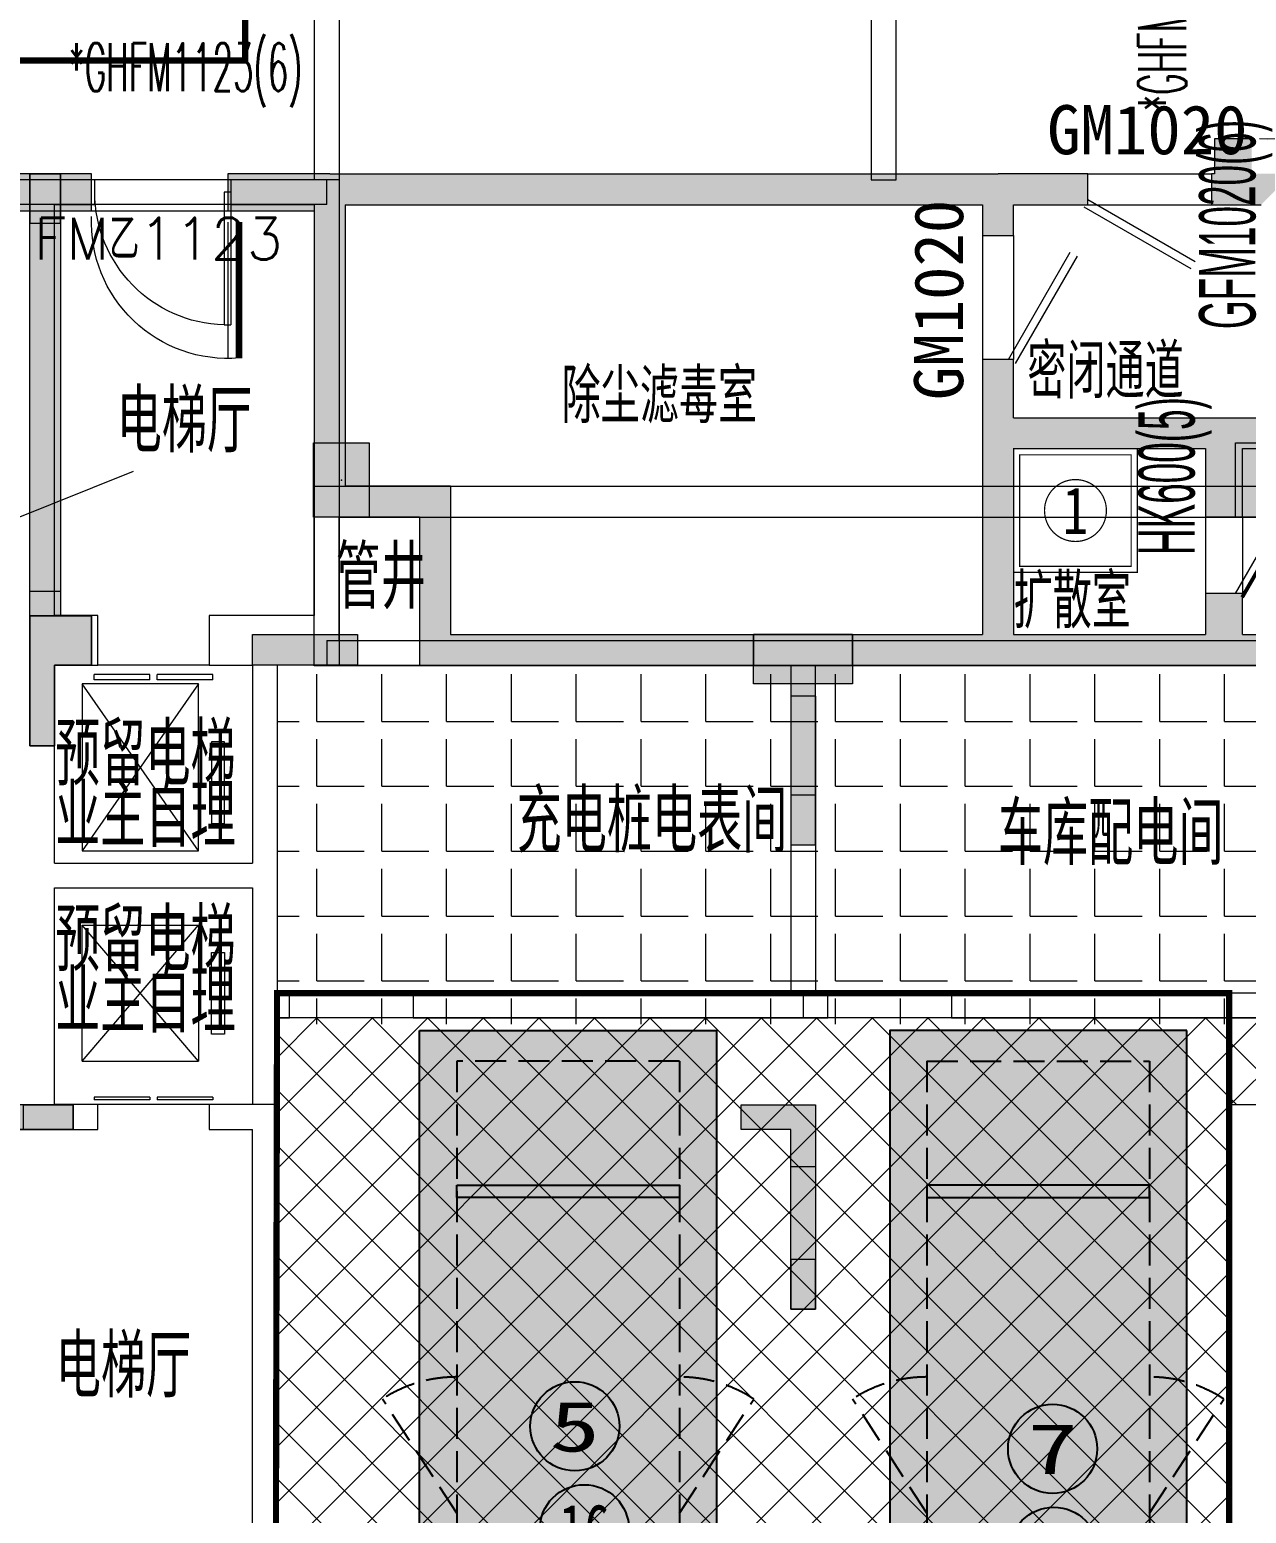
# Model space of a CAD drawing. Extents: x -264757 to 1033689, y 4049843 to 4347093.
# Drawn here: x -57534 to -47703, y 4094607 to 4106591 of the extents above; entities that cross this region are included whole.
import ezdxf
from ezdxf.enums import TextEntityAlignment as Align

# ---------------------------------------------------------------- set-up
doc = ezdxf.new("R2010")
doc.units = 0
doc.header["$LTSCALE"] = 1000
doc.header["$MEASUREMENT"] = 0
doc.linetypes.add('AX-01DK-PB01$1$A-001-车位参照B1$0$A-001-车位参照B1$0$A-001-车位参照B1$0$A-H4-001-基本图形$0$A-001-车位B1$0$DASH', pattern=[0.35, 0.25, -0.1])
doc.linetypes.add('DASH', pattern=[0.35, 0.25, -0.1])
for name, color, linetype, plot in [('AX-01DK-PB01$0$AX-001DK-01-PB01-02$0$A-3-WinF(Text)', 8, 'Continuous', False), ('AX-01DK-PB01$0$AX-03CK-02-PB01$0$AX-03CK-02-PB01$0$WINDOW_TEXT', 8, 'Continuous', False), ('AX-01DK-PB01$0$AX-03CK-02-PB01$0$AX-03CK-02-PB01$0$人防$0$WINDOW_TEXT', 8, 'Continuous', False)]:
    doc.layers.add(name, color=color, linetype=linetype, plot=plot)
for name, color, linetype in [('AX-01DK-PB01$0$AX-03CK-02-PB01$0$AX-03CK-02-PB01$0$PUB_HATCH', 8, 'Continuous'), ('AX-01DK-PB01$0$AX-03CK-02-PB01$0$AX-03CK-02-PB01$0$人防$0$人防$0$A-WIND-IDEN', 8, 'Continuous'), ('不利因素5-单面靠墙', 7, 'Continuous'), ('不利因素7-三面靠墙', 7, 'Continuous'), ('不利因素9-坡道上停车', 7, 'Continuous'), ('子母车位', 7, 'Continuous')]:
    doc.layers.add(name, color=color, linetype=linetype)
doc.layers.add('无关图层', color=8, linetype='Continuous', lineweight=0)
doc.layers.add('车位归属楼栋范围线', color=7, linetype='Continuous', true_color=0x19e6c7)
doc.styles.add('AX-01DK-PB01$0$AX-001DK-01-PB01-02$0$_TCH_WINDOW', font='SIMPLEX', dxfattribs={"bigfont": 'GBCBIG'})
doc.styles.add('AX-01DK-PB01$0$AX-03CK-02-PB01$0$_TCH_DIM', font='SIMPLEX', dxfattribs={"bigfont": 'GBCBIG'})
doc.styles.add('AX-01DK-PB01$0$AX-03CK-02-PB01$0$AX-03CK-02-PB01$0$_TCH_DIM', font='SIMPLEX', dxfattribs={"bigfont": 'GBCBIG'})
doc.styles.add('AX-01DK-PB01$0$AX-03CK-02-PB01$0$AX-03CK-02-PB01$0$_TCH_DIM_T3', font='SIMPLEX', dxfattribs={"width": 0.705882, "bigfont": 'GBCBIG'})
doc.styles.add('AX-01DK-PB01$0$AX-03CK-02-PB01$0$AX-03CK-02-PB01$0$人防$0$人防$0$_TCH_DIM', font='$ GAD E', dxfattribs={"width": 0.7, "bigfont": '$ GAD C'})
doc.styles.add('AX-01DK-PB01$0$Standard', font='gbenor.shx', dxfattribs={"bigfont": 'gbcbig.shx'})
doc.styles.add('AX-01DK-PB01$1$AX-001DK-01-PB01-02$0$Standard', font='gbenor.shx', dxfattribs={"bigfont": 'gbcbig.shx'})
doc.styles.add('AX-ACK-P01-WALL$0$黑体', font='simhei.ttf')
doc.styles.add('SX-ACK-PB01-WNC-ALL$0$黑体', font='simhei.ttf')
doc.styles.add('坑编号', font='', dxfattribs={"width": 0.8})
doc.styles.add('宋体', font='')
doc.styles.get('坑编号').set_extended_font_data('SimSun')
doc.styles.get('宋体').set_extended_font_data('SimSun')

# ---------------------------------------------------------------- blocks, each defined once
blk = doc.blocks.new('SX-ACK-PB01-WNC-ALL$0$20200722.21183209')
at = {"layer": '不利因素5-单面靠墙', "true_color": 0x6d711d}
h = blk.add_hatch(color=66, dxfattribs=at)
h.dxf.hatch_style = 1
edge = h.paths.add_edge_path()
edge.add_arc((360, 360), 360, 0, 360)
at = {"layer": '不利因素5-单面靠墙'}
blk.add_circle((360, 360), 360, dxfattribs=at)
at = {"layer": '不利因素5-单面靠墙', "style": 'SX-ACK-PB01-WNC-ALL$0$黑体', "width": 1.390625}
blk.add_text('5', height=407, dxfattribs=at).set_placement((156, 156), (564, 156), align=Align.FIT)
blk = doc.blocks.new('SX-ACK-PB01-WNC-ALL$0$20200722.21183793')
at = {"layer": '不利因素7-三面靠墙', "true_color": 0xed96f4}
h = blk.add_hatch(color=201, dxfattribs=at)
h.dxf.hatch_style = 1
edge = h.paths.add_edge_path()
edge.add_arc((360, 360), 360, 0, 360)
at = {"layer": '不利因素7-三面靠墙'}
blk.add_circle((360, 360), 360, dxfattribs=at)
at = {"layer": '不利因素7-三面靠墙', "style": 'SX-ACK-PB01-WNC-ALL$0$黑体', "width": 1.390625}
blk.add_text('7', height=407, dxfattribs=at).set_placement((156, 156), (564, 156), align=Align.FIT)
blk = doc.blocks.new('AX-ACK-P01-WALL$0$20200722.21184440')
at = {"layer": '不利因素9-坡道上停车', "true_color": 0x6a96bd}
h = blk.add_hatch(color=153, dxfattribs=at)
h.dxf.hatch_style = 1
edge = h.paths.add_edge_path()
edge.add_arc((360, 360), 360, 0, 360)
at = {"layer": '不利因素9-坡道上停车'}
blk.add_circle((360, 360), 360, dxfattribs=at)
at = {"layer": '不利因素9-坡道上停车', "style": 'AX-ACK-P01-WALL$0$黑体', "width": 0.695313}
blk.add_text('16', height=407.3, dxfattribs=at).set_placement((156, 156), (564, 156), align=Align.FIT)
blk = doc.blocks.new('*U103')
at = {"layer": '无关图层', "const_width": 10}
for points in [[(1000, 0), (0, 0), (0, 1000), (1000, 1000)], [(950, 50), (50, 50), (50, 950), (950, 950)]]:
    blk.add_lwpolyline(points, close=True, dxfattribs=at)
blk.add_lwpolyline([(500, 750, 0.098491), (404, 731, 0.098491), (323, 677, 0.098491), (269, 596, 0.098491), (250, 500, 0.098491), (269, 404, 0.098491), (323, 323, 0.098491), (404, 269, 0.098491), (500, 250, 0.098491), (596, 269, 0.098491), (677, 323, 0.098491), (731, 404, 0.098491), (750, 500, 0.098491), (731, 596, 0.098491), (677, 677, 0.098491), (596, 731, 0.098491)], format="xyb", close=True, dxfattribs=at)
at = {"layer": '无关图层', "style": '坑编号', "width": 0.8}
blk.add_attdef('X', text='', height=380, dxfattribs=at).set_placement((500, 500), align=Align.MIDDLE_CENTER)
blk = doc.blocks.new('SX-CK-PB001-WNC$1$20211103.13313578')
at = {"layer": '无关图层'}
h = blk.add_hatch(color=256, dxfattribs=at)
h.dxf.hatch_style = 1
h.paths.add_polyline_path([(0, 600), (450, 600), (450, 0), (0, 0)])
blk.add_lwpolyline([(0, 600), (450, 600), (450, 0), (0, 0)], close=True, dxfattribs=at)
blk.add_point((225, 300), dxfattribs=at)
blk = doc.blocks.new('AX-01DK-PB01$0$AX-001DK-01-PP01$0$AX-001DK-01-PP01$0$$DORLIB2D$00000127')
at = {"layer": '无关图层'}
for points in [[(-0.533, 0.795), (-0.533, 0.69)], [(-0.033, 0.795), (-0.533, 0.795)], [(-0.033, 0.69), (-0.533, 0.69)], [(-0.033, 0.795), (-0.033, 0.69)], [(0.533, 0.795), (0.033, 0.795)], [(0.033, 0.795), (0.033, 0.69)], [(0.533, 0.69), (0.033, 0.69)], [(0.533, 0.795), (0.533, 0.69)], [(0.5, 0.5), (-0.5, 0.5)]]:
    blk.add_lwpolyline(points, dxfattribs=at)
blk = doc.blocks.new('AX-01DK-PB01$0$$DorLib2D$00000001')
at = {"layer": '无关图层'}
for p, q in [((0.45, 0.975), (0.5, 0.975)), ((0.45, 0), (0.45, 0.975)), ((0.5, 0), (0.5, 0.975)), ((0.5, 0), (0.45, 0))]:
    blk.add_line(p, q, dxfattribs=at)
at = {"layer": '无关图层', "lineweight": 13}
blk.add_arc((0.475, 0), 0.975, 91.4693, 180, dxfattribs=at)
blk = doc.blocks.new('AX-01DK-PB01$0$AX-03CK-02-PB01$0$AX-03CK-02-PB01$0$$U_DORLIB2D$00000009')
at = {"layer": '无关图层'}
blk.add_line((0.5, 0.2191), (0.5, 1.2134), dxfattribs=at)
at = {"layer": '无关图层', "const_width": 0.05}
blk.add_lwpolyline([(0.5833, 0.2191), (0.5833, 1.2191)], dxfattribs=at)
at = {"layer": '无关图层'}
blk.add_arc((0.5, 0.2191), 1.0009, 85.22396, 182.38594, dxfattribs=at)
blk = doc.blocks.new('AX-01DK-PB01$0$AX-03CK-02-PB01$0$AX-03CK-02-PB01$0$人防$0$人防$0$$DorLib2D$00000191')
at = {"layer": '无关图层'}
blk.add_line((-0.5, 0.15), (0.366, 0.65), dxfattribs=at)
at = {"layer": '无关图层', "const_width": 0.05}
blk.add_lwpolyline([(-0.55, 0.237), (0.316, 0.737)], dxfattribs=at)
blk = doc.blocks.new('AX-01DK-PB01$0$AX-03CK-02-PB01$0$AX-03CK-02-PB01$0$人防$0$$DorLib2D$00000181')
at = {"layer": '无关图层'}
for p, q in [((-0.533, 0.141), (0.333, 0.641)), ((-0.5, 0.083), (0.366, 0.583))]:
    blk.add_line(p, q, dxfattribs=at)
blk = doc.blocks.new('A$C741380cb')
at = {"layer": '子母车位', "true_color": 0x0617f9}
h = blk.add_hatch(color=5, dxfattribs=at)
h.dxf.hatch_style = 1
h.paths.add_polyline_path([(2400, 0), (2400, -10400), (0, -10400), (0, 0)])

msp = doc.modelspace()

# ---------------------------------------------------------------- hatches: boundary and pattern name
at = {"layer": 'AX-01DK-PB01$0$AX-03CK-02-PB01$0$AX-03CK-02-PB01$0$PUB_HATCH'}
for points in [[(-47659.6, 4105426.9), (-47659.6, 4105708), (-47959.6, 4105708), (-47959.6, 4105426.9), (-47817.9, 4105343.6)], [(-57633.8, 4105126.9), (-57033.5, 4105126.9), (-57033.5, 4105426.9), (-57633.8, 4105426.9)], [(-55108.4, 4105426.9), (-55933.5, 4105426.9), (-55933.5, 4105126.9), (-55233.5, 4105126.9), (-55108.5, 4105289.4)], [(-55108.5, 4105289.4), (-54983.5, 4105176.9), (-49833.5, 4105176.9), (-49708.5, 4105260.3), (-49708.5, 4105426.9), (-55108.5, 4105426.9)], [(-49583.5, 4105176.9), (-48983.5, 4105176.9), (-48983.5, 4105426.9), (-49708.5, 4105426.9), (-49708.5, 4105260.3)], [(-47959.6, 4105426.9), (-47983.5, 4105426.9), (-47983.5, 4105176.9), (-47834.6, 4105176.9), (-47817.9, 4105343.6)], [(-47817.9, 4105343.6), (-47834.6, 4105176.9), (-47583.5, 4105176.9), (-47333.5, 4105426.9), (-47659.6, 4105426.9)], [(-55108.5, 4105289.4), (-55233.5, 4105126.9), (-55233.5, 4102656.5), (-54983.5, 4102906.5), (-54983.5, 4105176.9)], [(-49833.5, 4105176.9), (-49833.5, 4104926.9), (-49583.5, 4104926.9), (-49583.5, 4105176.9), (-49708.5, 4105260.3)], [(-49583.5, 4103456.5), (-49583.5, 4103926.9), (-49833.5, 4103926.9), (-49833.5, 4103331.5), (-49666.9, 4103331.5)], [(-49666.9, 4103331.5), (-49583.5, 4103206.5), (-48033.5, 4103206.5), (-47875.2, 4103289.9), (-47858.5, 4103456.5), (-49583.5, 4103456.5)], [(-47875.2, 4103289.9), (-47733.5, 4103206.5), (-47333.5, 4103206.5), (-47583.5, 4103456.5), (-47858.5, 4103456.5)], [(-49666.9, 4103331.5), (-49833.5, 4103331.5), (-49833.5, 4101706.5), (-49708.5, 4101623.2), (-49583.5, 4101706.5), (-49583.5, 4103206.5)], [(-48033.5, 4103206.5), (-48033.5, 4102656.5), (-47733.5, 4102656.5), (-47733.5, 4103206.5), (-47875.2, 4103289.9)], [(-54983.5, 4102906.5), (-55233.5, 4102656.5), (-54383.1, 4102656.5), (-54133.1, 4102906.5)], [(-54133.1, 4102906.5), (-54383.1, 4102656.5), (-54383.1, 4101456.5), (-54133.1, 4101706.5)], [(-47733.5, 4101706.5), (-47733.5, 4102036.5), (-48033.5, 4102036.5), (-48033.5, 4101706.5), (-47875.2, 4101623.2)], [(-54133.1, 4101706.5), (-54383.1, 4101456.5), (-49708.5, 4101456.5), (-49708.5, 4101623.2), (-49833.5, 4101706.5)], [(-49708.5, 4101623.2), (-49708.5, 4101456.5), (-47858.5, 4101456.5), (-47875.2, 4101623.2), (-48033.5, 4101706.5), (-49583.5, 4101706.5)], [(-47875.2, 4101623.2), (-47858.5, 4101456.5), (-47083.5, 4101456.5), (-46833.5, 4101706.5), (-47733.5, 4101706.5)]]:
    msp.add_hatch(color=256, dxfattribs=at).paths.add_polyline_path(points)
at = {"layer": '无关图层'}
h = msp.add_hatch(color=256, dxfattribs=at)
h.dxf.hatch_style = 1
h.paths.add_polyline_path([(-57533.3, 4105426.5), (-57283.3, 4105426.5), (-57283.3, 4101856.5), (-57533.3, 4101856.5)])
for points in [[(-57283.3, 4105426.5), (-57533.3, 4105426.5), (-57533.3, 4105026.5), (-57283.3, 4105026.5)], [(-57333.3, 4101456.5), (-57333.3, 4100806.5), (-57533.3, 4100806.5), (-57533.3, 4102056.5), (-57283.3, 4102056.5), (-57283.3, 4101856.5), (-57033.3, 4101856.5), (-57033.3, 4101456.5)], [(-54883.3, 4101706.5), (-54883.3, 4101456.5), (-55733.3, 4101456.5), (-55733.3, 4101706.5)], [(-51683.7, 4101706.5), (-50883.7, 4101706.5), (-50883.7, 4101306.5), (-51683.7, 4101306.5)], [(-51383.5, 4100006.5), (-51183.5, 4100006.5), (-51183.5, 4100406.5), (-51383.5, 4100406.5)], [(-57583.3, 4097906.5), (-57183.3, 4097906.5), (-57183.3, 4097706.5), (-57583.3, 4097706.5)], [(-51783.7, 4097906.5), (-51183.7, 4097906.5), (-51183.7, 4097406.5), (-51383.7, 4097406.5), (-51383.7, 4097706.5), (-51783.7, 4097706.5)], [(-51383.7, 4096256.5), (-51183.7, 4096256.5), (-51183.7, 4096656.5), (-51383.7, 4096656.5)]]:
    msp.add_hatch(color=256, dxfattribs=at).paths.add_polyline_path(points)
h = msp.add_hatch(color=256, dxfattribs=at)
h.dxf.hatch_style = 1
h.paths.add_polyline_path([(-57033.3, 4101456.5), (-57033.3, 4101856.5), (-57533.3, 4101856.5), (-57533.3, 4100806.5), (-57333.3, 4100806.5), (-57333.3, 4101456.5)])
h = msp.add_hatch(color=256, dxfattribs=at)
h.dxf.hatch_style = 1
h.paths.add_polyline_path([(-57033.3, 4101856.5), (-57033.3, 4101456.5), (-57333.3, 4101456.5), (-57333.3, 4100806.5), (-57533.3, 4100806.5), (-57533.3, 4101856.5)])
h = msp.add_hatch(color=256, dxfattribs=at)
h.dxf.hatch_style = 1
h.paths.add_polyline_path([(-54883.3, 4101706.5), (-54883.3, 4101456.5), (-55733.3, 4101456.5), (-55733.3, 4101706.5)])
h = msp.add_hatch(color=256, dxfattribs=at)
h.dxf.hatch_style = 1
h.paths.add_polyline_path([(-51383.7, 4100006.5), (-51183.7, 4100006.5), (-51183.7, 4101456.5), (-50883.7, 4101456.5), (-50883.7, 4101706.5), (-51683.7, 4101706.5), (-51683.7, 4101456.5), (-51383.7, 4101456.5)])
h = msp.add_hatch(color=256, dxfattribs=at)
h.dxf.hatch_style = 1
h.paths.add_polyline_path([(-58683.5, 4097706.5), (-58683.5, 4097306.5), (-58883.5, 4097306.5), (-58883.5, 4097706.5), (-58883.5, 4097706.5), (-58883.5, 4097906.5), (-60033.5, 4097906.5), (-60033.5, 4097906.5), (-57533.5, 4097906.5), (-57533.5, 4097906.5), (-57183.5, 4097906.5), (-57183.5, 4097706.5)])
h = msp.add_hatch(color=256, dxfattribs=at)
h.dxf.hatch_style = 1
h.paths.add_polyline_path([(-51183.5, 4096256.5), (-51383.5, 4096256.5), (-51383.7, 4097706.5), (-51783.7, 4097706.5), (-51783.7, 4097906.5), (-51183.5, 4097906.5)])

# ---------------------------------------------------------------- linework, layer by layer
at = {"layer": '子母车位', "color": 8, "linetype": 'AX-01DK-PB01$1$A-001-车位参照B1$0$A-001-车位参照B1$0$A-001-车位参照B1$0$A-H4-001-基本图形$0$A-001-车位B1$0$DASH'}
for p, q in [((-52282.9, 4098258, 0), (-54082.9, 4098258, 0)), ((-54082.9, 4098258, 0), (-54082.9, 4093708, 0)), ((-52282.9, 4098258, 0), (-52282.9, 4093708, 0)), ((-50284.3, 4098258, 0), (-48484.3, 4098258, 0)), ((-50284.3, 4098258, 0), (-50284.3, 4093708, 0)), ((-48484.3, 4098258, 0), (-48484.3, 4093708, 0))]:
    msp.add_line(p, q, dxfattribs=at)
at = {"layer": '子母车位', "color": 83, "elevation": 0}
for points in [[(-54382.9, 4098508), (-51982.9, 4098508), (-51983, 4093408), (-54383, 4093408)], [(-48184.3, 4098508), (-50584.3, 4098508), (-50584.3, 4093408), (-48184.3, 4093408)]]:
    msp.add_lwpolyline(points, close=True, dxfattribs=at)
at = {"layer": '子母车位', "elevation": 0}
for points in [[(-54082.9, 4097258), (-52282.9, 4097258), (-52282.9, 4097158), (-54082.9, 4097158)], [(-48484.3, 4097258), (-50284.3, 4097258), (-50284.3, 4097158), (-48484.3, 4097158)]]:
    msp.add_lwpolyline(points, close=True, dxfattribs=at)
at = {"layer": '子母车位', "linetype": 'AX-01DK-PB01$1$A-001-车位参照B1$0$A-001-车位参照B1$0$A-001-车位参照B1$0$A-H4-001-基本图形$0$A-001-车位B1$0$DASH', "elevation": 0}
for points in [[(-54082.9, 4094608), (-54682.9, 4095530)], [(-52282.9, 4094608), (-51682.9, 4095530)], [(-50284.3, 4094608), (-50884.3, 4095530)], [(-48484.3, 4094608), (-47884.3, 4095530)]]:
    msp.add_lwpolyline(points, dxfattribs=at)
at = {"layer": '子母车位', "linetype": 'AX-01DK-PB01$1$A-001-车位参照B1$0$A-001-车位参照B1$0$A-001-车位参照B1$0$A-H4-001-基本图形$0$A-001-车位B1$0$DASH'}
for centre, start, end in [((-54082.9, 4094608, 0), 90, 123.05573), ((-52282.9, 4094608, 0), 56.94427, 90), ((-50284.3, 4094608, 0), 90, 123.05573), ((-48484.3, 4094608, 0), 56.94427, 90)]:
    msp.add_arc(centre, 1100, start, end, dxfattribs=at)
at = {"layer": '无关图层'}
for p, q in [((-55233.4, 4109151.9), (-55233.4, 4105378)), ((-55033.4, 4109026.9), (-55033.4, 4105378)), ((-50733.4, 4107027), (-50733.4, 4105378)), ((-50533.4, 4105378), (-50533.4, 4107027)), ((-47659.6, 4105708), (-47959.6, 4105708)), ((-47959.6, 4105708), (-47959.6, 4105426.9)), ((-57033.5, 4105426.9), (-57633.8, 4105426.9)), ((-57033.5, 4105126.9), (-57033.5, 4105426.9)), ((-55108.4, 4105426.9), (-55933.5, 4105426.9)), ((-55933.5, 4105426.9), (-55933.5, 4105126.9)), ((-55108.5, 4105426.9), (-49708.5, 4105426.9)), ((-48983.5, 4105426.9), (-49708.5, 4105426.9)), ((-48983.5, 4105426.9), (-47983.5, 4105426.9)), ((-48983.5, 4105176.9), (-48983.5, 4105426.9)), ((-47959.6, 4105426.9), (-47983.5, 4105426.9)), ((-47983.5, 4105426.9), (-47983.5, 4105176.9)), ((-55133.4, 4105378), (-62433.8, 4105378)), ((-57433.8, 4105378), (-57934, 4105378)), ((-57007.5, 4105378), (-57433.8, 4105378)), ((-57007.5, 4105178), (-57007.5, 4105378)), ((-55033.4, 4105378), (-55907.5, 4105378)), ((-55907.5, 4105378), (-55907.5, 4105178)), ((-55033.4, 4105378), (-55233.4, 4105378)), ((-55133.4, 4105178), (-55133.4, 4105378)), ((-55033.4, 4105378), (-55033.4, 4101458)), ((-50733.4, 4105378), (-50533.4, 4105378)), ((-55133.4, 4105178), (-62433.8, 4105178)), ((-57333.8, 4105178), (-57007.5, 4105178)), ((-57333.8, 4101858), (-57333.8, 4105178)), ((-55907.5, 4105178), (-55233.4, 4105178)), ((-55233.4, 4105178), (-55233.4, 4101858)), ((-54983.5, 4105176.9), (-54983.5, 4102906.5)), ((-54983.5, 4105176.9), (-49833.5, 4105176.9)), ((-49833.5, 4105176.9), (-49833.5, 4104926.9)), ((-49583.5, 4104926.9), (-49583.5, 4105176.9)), ((-49583.5, 4105176.9), (-48983.5, 4105176.9)), ((-48983.5, 4105176.9), (-47983.5, 4105176.9)), ((-47983.5, 4105176.9), (-47834.6, 4105176.9)), ((-47834.6, 4105176.9), (-47583.5, 4105176.9)), ((-57633.8, 4105126.9), (-57033.5, 4105126.9)), ((-57033.5, 4105126.9), (-55933.5, 4105126.9)), ((-55933.5, 4105126.9), (-55233.5, 4105126.9)), ((-55233.5, 4105126.9), (-55233.5, 4102656.5)), ((-49833.5, 4104926.9), (-49583.5, 4104926.9)), ((-49833.5, 4104926.9), (-49833.5, 4103926.9)), ((-49583.5, 4104926.9), (-49583.5, 4103926.9)), ((-49583.5, 4103926.9), (-49833.5, 4103926.9)), ((-49833.5, 4103926.9), (-49833.5, 4103331.5)), ((-49583.5, 4103456.5), (-49583.5, 4103926.9)), ((-49583.5, 4103456.5), (-47858.5, 4103456.5)), ((-47858.5, 4103456.5), (-47583.5, 4103456.5)), ((-49833.5, 4103331.5), (-49833.5, 4101706.5)), ((-49583.5, 4103206.5), (-49583.5, 4101706.5)), ((-49583.5, 4103206.5), (-48033.5, 4103206.5)), ((-48033.5, 4103206.5), (-48033.5, 4102656.5)), ((-47733.5, 4102656.5), (-47733.5, 4103206.5)), ((-47733.5, 4103206.5), (-47333.5, 4103206.5)), ((-54983.5, 4102906.5), (-54133.1, 4102906.5)), ((-54133.1, 4102906.5), (-54133.1, 4101706.5)), ((-55233.5, 4102656.5), (-54383.1, 4102656.5)), ((-54383.1, 4102656.5), (-54383.1, 4101456.5)), ((-48033.5, 4102656.5), (-48033.5, 4102036.5)), ((-48033.5, 4102656.5), (-47733.5, 4102656.5)), ((-47733.5, 4102656.5), (-47733.5, 4102036.5)), ((-47733.5, 4102036.5), (-48033.5, 4102036.5)), ((-48033.5, 4102036.5), (-48033.5, 4101706.5)), ((-47733.5, 4101706.5), (-47733.5, 4102036.5)), ((-56983.8, 4101858), (-57333.8, 4101858)), ((-56983.8, 4101458), (-56983.8, 4101858)), ((-55633.4, 4101858), (-56083.8, 4101858)), ((-56083.8, 4101858), (-56083.8, 4101458)), ((-55233.4, 4101858), (-55633.4, 4101858)), ((-54133.1, 4101706.5), (-49833.5, 4101706.5)), ((-49583.5, 4101706.5), (-48033.5, 4101706.5)), ((-47733.5, 4101706.5), (-46833.5, 4101706.5)), ((-55133.2, 4101658), (-47533.4, 4101658)), ((-55133.2, 4101658), (-55133.2, 4101458)), ((-57333.8, 4099858), (-57333.8, 4101458)), ((-57333.8, 4101458), (-56983.8, 4101458)), ((-56083.8, 4101458), (-55733.4, 4101458)), ((-55733.4, 4101458), (-55733.4, 4099858)), ((-55533.4, 4101458), (-55533.4, 4099758)), ((-55033.4, 4101458), (-55533.4, 4101458)), ((-55133.2, 4101458), (-47533.4, 4101458)), ((-54383.1, 4101456.5), (-49708.5, 4101456.5)), ((-49708.5, 4101456.5), (-47858.5, 4101456.5)), ((-47858.5, 4101456.5), (-47083.5, 4101456.5)), ((-55212.5, 4101003.1), (-55212.5, 4101384.1)), ((-54688.6, 4101003.1), (-54688.6, 4101384.1)), ((-54164.7, 4101003.1), (-54164.7, 4101384.1)), ((-53640.9, 4101003.1), (-53640.9, 4101384.1)), ((-53117, 4101003.1), (-53117, 4101384.1)), ((-52593.1, 4101003.1), (-52593.1, 4101384.1)), ((-52069.2, 4101003.1), (-52069.2, 4101384.1)), ((-51545.4, 4101003.1), (-51545.4, 4101384.1)), ((-51021.5, 4101003.1), (-51021.5, 4101384.1)), ((-50497.6, 4101003.1), (-50497.6, 4101384.1)), ((-49973.7, 4101003.1), (-49973.7, 4101384.1)), ((-49449.9, 4101003.1), (-49449.9, 4101384.1)), ((-48926, 4101003.1), (-48926, 4101384.1)), ((-48402.1, 4101003.1), (-48402.1, 4101384.1)), ((-47878.2, 4101003.1), (-47878.2, 4101384.1)), ((-51384, 4101208), (-51384, 4098808)), ((-51184, 4101208), (-51384, 4101208)), ((-51184, 4101208), (-51184, 4098808)), ((-55533.1, 4101003.1), (-55355.4, 4101003.1)), ((-55212.5, 4101003.1), (-54831.5, 4101003.1)), ((-54688.6, 4101003.1), (-54307.6, 4101003.1)), ((-54164.7, 4101003.1), (-53783.7, 4101003.1)), ((-53640.9, 4101003.1), (-53259.9, 4101003.1)), ((-53117, 4101003.1), (-52736, 4101003.1)), ((-52593.1, 4101003.1), (-52212.1, 4101003.1)), ((-52069.2, 4101003.1), (-51688.2, 4101003.1)), ((-51545.4, 4101003.1), (-51164.4, 4101003.1)), ((-51021.5, 4101003.1), (-50640.5, 4101003.1)), ((-50497.6, 4101003.1), (-50116.6, 4101003.1)), ((-49973.7, 4101003.1), (-49592.7, 4101003.1)), ((-49449.9, 4101003.1), (-49068.9, 4101003.1)), ((-48926, 4101003.1), (-48545, 4101003.1)), ((-48402.1, 4101003.1), (-48021.1, 4101003.1)), ((-47878.2, 4101003.1), (-47497.2, 4101003.1)), ((-55212.5, 4100479.3), (-55212.5, 4100860.3)), ((-54688.6, 4100479.3), (-54688.6, 4100860.3)), ((-54164.7, 4100479.3), (-54164.7, 4100860.3)), ((-53640.9, 4100479.3), (-53640.9, 4100860.3)), ((-53117, 4100479.3), (-53117, 4100860.3)), ((-52593.1, 4100479.3), (-52593.1, 4100860.3)), ((-52069.2, 4100479.3), (-52069.2, 4100860.3)), ((-51545.4, 4100479.3), (-51545.4, 4100860.3)), ((-51021.5, 4100479.3), (-51021.5, 4100860.3)), ((-50497.6, 4100479.3), (-50497.6, 4100860.3)), ((-49973.7, 4100479.3), (-49973.7, 4100860.3)), ((-49449.9, 4100479.3), (-49449.9, 4100860.3)), ((-48926, 4100479.3), (-48926, 4100860.3)), ((-48402.1, 4100479.3), (-48402.1, 4100860.3)), ((-47878.2, 4100479.3), (-47878.2, 4100860.3)), ((-55533.1, 4100479.3), (-55355.4, 4100479.3)), ((-55212.5, 4100479.3), (-54831.5, 4100479.3)), ((-54688.6, 4100479.3), (-54307.6, 4100479.3)), ((-54164.7, 4100479.3), (-53783.7, 4100479.3)), ((-53640.9, 4100479.3), (-53259.9, 4100479.3)), ((-53117, 4100479.3), (-52736, 4100479.3)), ((-52593.1, 4100479.3), (-52212.1, 4100479.3)), ((-52069.2, 4100479.3), (-51688.2, 4100479.3)), ((-51545.4, 4100479.3), (-51164.4, 4100479.3)), ((-51021.5, 4100479.3), (-50640.5, 4100479.3)), ((-50497.6, 4100479.3), (-50116.6, 4100479.3)), ((-49973.7, 4100479.3), (-49592.7, 4100479.3)), ((-49449.9, 4100479.3), (-49068.9, 4100479.3)), ((-48926, 4100479.3), (-48545, 4100479.3)), ((-48402.1, 4100479.3), (-48021.1, 4100479.3)), ((-47878.2, 4100479.3), (-47497.2, 4100479.3)), ((-55212.5, 4099955.4), (-55212.5, 4100336.4)), ((-54688.6, 4099955.4), (-54688.6, 4100336.4)), ((-54164.7, 4099955.4), (-54164.7, 4100336.4)), ((-53640.9, 4099955.4), (-53640.9, 4100336.4)), ((-53117, 4099955.4), (-53117, 4100336.4)), ((-52593.1, 4099955.4), (-52593.1, 4100336.4)), ((-52069.2, 4099955.4), (-52069.2, 4100336.4)), ((-51545.4, 4099955.4), (-51545.4, 4100336.4)), ((-51021.5, 4099955.4), (-51021.5, 4100336.4)), ((-50497.6, 4099955.4), (-50497.6, 4100336.4)), ((-49973.7, 4099955.4), (-49973.7, 4100336.4)), ((-49449.9, 4099955.4), (-49449.9, 4100336.4)), ((-48926, 4099955.4), (-48926, 4100336.4)), ((-48402.1, 4099955.4), (-48402.1, 4100336.4)), ((-47878.2, 4099955.4), (-47878.2, 4100336.4)), ((-55533.1, 4099955.4), (-55355.4, 4099955.4)), ((-55212.5, 4099955.4), (-54831.5, 4099955.4)), ((-54688.6, 4099955.4), (-54307.6, 4099955.4)), ((-54164.7, 4099955.4), (-53783.7, 4099955.4)), ((-53640.9, 4099955.4), (-53259.9, 4099955.4)), ((-53117, 4099955.4), (-52736, 4099955.4)), ((-52593.1, 4099955.4), (-52212.1, 4099955.4)), ((-52069.2, 4099955.4), (-51688.2, 4099955.4)), ((-51545.4, 4099955.4), (-51164.4, 4099955.4)), ((-51021.5, 4099955.4), (-50640.5, 4099955.4)), ((-50497.6, 4099955.4), (-50116.6, 4099955.4)), ((-49973.7, 4099955.4), (-49592.7, 4099955.4)), ((-49449.9, 4099955.4), (-49068.9, 4099955.4)), ((-48926, 4099955.4), (-48545, 4099955.4)), ((-48402.1, 4099955.4), (-48021.1, 4099955.4)), ((-47878.2, 4099955.4), (-47497.2, 4099955.4)), ((-57333.8, 4099858), (-55733.4, 4099858)), ((-55212.5, 4099431.5), (-55212.5, 4099812.5)), ((-54688.6, 4099431.5), (-54688.6, 4099812.5)), ((-54164.7, 4099431.5), (-54164.7, 4099812.5)), ((-53640.9, 4099431.5), (-53640.9, 4099812.5)), ((-53117, 4099431.5), (-53117, 4099812.5)), ((-52593.1, 4099431.5), (-52593.1, 4099812.5)), ((-52069.2, 4099431.5), (-52069.2, 4099812.5)), ((-51545.4, 4099431.5), (-51545.4, 4099812.5)), ((-51021.5, 4099431.5), (-51021.5, 4099812.5)), ((-50497.6, 4099431.5), (-50497.6, 4099812.5)), ((-49973.7, 4099431.5), (-49973.7, 4099812.5)), ((-49449.9, 4099431.5), (-49449.9, 4099812.5)), ((-48926, 4099431.5), (-48926, 4099812.5)), ((-48402.1, 4099431.5), (-48402.1, 4099812.5)), ((-47878.2, 4099431.5), (-47878.2, 4099812.5)), ((-57333.8, 4099658), (-55733.4, 4099658)), ((-57333.8, 4097908), (-57333.8, 4099658)), ((-55733.4, 4099658), (-55733.4, 4097908)), ((-55533.4, 4099758), (-55533.4, 4097908)), ((-55533.1, 4099431.5), (-55355.4, 4099431.5)), ((-55212.5, 4099431.5), (-54831.5, 4099431.5)), ((-54688.6, 4099431.5), (-54307.6, 4099431.5)), ((-54164.7, 4099431.5), (-53783.7, 4099431.5)), ((-53640.9, 4099431.5), (-53259.9, 4099431.5)), ((-53117, 4099431.5), (-52736, 4099431.5)), ((-52593.1, 4099431.5), (-52212.1, 4099431.5)), ((-52069.2, 4099431.5), (-51688.2, 4099431.5)), ((-51545.4, 4099431.5), (-51164.4, 4099431.5)), ((-51021.5, 4099431.5), (-50640.5, 4099431.5)), ((-50497.6, 4099431.5), (-50116.6, 4099431.5)), ((-49973.7, 4099431.5), (-49592.7, 4099431.5)), ((-49449.9, 4099431.5), (-49068.9, 4099431.5)), ((-48926, 4099431.5), (-48545, 4099431.5)), ((-48402.1, 4099431.5), (-48021.1, 4099431.5)), ((-47878.2, 4099431.5), (-47497.2, 4099431.5)), ((-57108.8, 4098258), (-57108.8, 4099358)), ((-57108.8, 4099358), (-56168.8, 4099358)), ((-56168.8, 4098258), (-57108.8, 4099358)), ((-57108.8, 4098258), (-56168.8, 4099358)), ((-56168.8, 4099358), (-56168.8, 4098258)), ((-55212.5, 4098907.6), (-55212.5, 4099288.6)), ((-54688.6, 4098907.6), (-54688.6, 4099288.6)), ((-54164.7, 4098907.6), (-54164.7, 4099288.6)), ((-53640.9, 4098907.6), (-53640.9, 4099288.6)), ((-53117, 4098907.6), (-53117, 4099288.6)), ((-52593.1, 4098907.6), (-52593.1, 4099288.6)), ((-52069.2, 4098907.6), (-52069.2, 4099288.6)), ((-51545.4, 4098907.6), (-51545.4, 4099288.6)), ((-51021.5, 4098907.6), (-51021.5, 4099288.6)), ((-50497.6, 4098907.6), (-50497.6, 4099288.6)), ((-49973.7, 4098907.6), (-49973.7, 4099288.6)), ((-49449.9, 4098907.6), (-49449.9, 4099288.6)), ((-48926, 4098907.6), (-48926, 4099288.6)), ((-48402.1, 4098907.6), (-48402.1, 4099288.6)), ((-47878.2, 4098907.6), (-47878.2, 4099288.6)), ((-56063.8, 4098478), (-56063.8, 4099138)), ((-56063.8, 4099138), (-55958.8, 4099138)), ((-55958.8, 4099138), (-55958.8, 4098478)), ((-55533.1, 4098907.6), (-55355.4, 4098907.6)), ((-55212.5, 4098907.6), (-54831.5, 4098907.6)), ((-54688.6, 4098907.6), (-54307.6, 4098907.6)), ((-54164.7, 4098907.6), (-53783.7, 4098907.6)), ((-53640.9, 4098907.6), (-53259.9, 4098907.6)), ((-53117, 4098907.6), (-52736, 4098907.6)), ((-52593.1, 4098907.6), (-52212.1, 4098907.6)), ((-52069.2, 4098907.6), (-51688.2, 4098907.6)), ((-51545.4, 4098907.6), (-51164.4, 4098907.6)), ((-51021.5, 4098907.6), (-50640.5, 4098907.6)), ((-50497.6, 4098907.6), (-50116.6, 4098907.6)), ((-49973.7, 4098907.6), (-49592.7, 4098907.6)), ((-49449.9, 4098907.6), (-49068.9, 4098907.6)), ((-48926, 4098907.6), (-48545, 4098907.6)), ((-48402.1, 4098907.6), (-48021.1, 4098907.6)), ((-47878.2, 4098907.6), (-47497.2, 4098907.6)), ((-55434.4, 4098808), (-55534.4, 4098808)), ((-55534.4, 4098808), (-55534.4, 4098608)), ((-55434.4, 4098608), (-55434.4, 4098808)), ((-55212.5, 4098559.1), (-55212.5, 4098764.8)), ((-54688.6, 4098559.1), (-54688.6, 4098764.8)), ((-51284, 4098808), (-54434.4, 4098808)), ((-54434.4, 4098808), (-54434.4, 4098608)), ((-54164.7, 4098559.1), (-54164.7, 4098764.8)), ((-53640.9, 4098559.1), (-53640.9, 4098764.8)), ((-53117, 4098559.1), (-53117, 4098764.8)), ((-52593.1, 4098559.1), (-52593.1, 4098764.8)), ((-52069.2, 4098559.1), (-52069.2, 4098764.8)), ((-51545.4, 4098559.1), (-51545.4, 4098764.8)), ((-51084, 4098808), (-51284, 4098808)), ((-51284, 4098808), (-51284, 4098608)), ((-51084, 4098608), (-51084, 4098808)), ((-51021.5, 4098559.1), (-51021.5, 4098764.8)), ((-50497.6, 4098559.1), (-50497.6, 4098764.8)), ((-47033.6, 4098808), (-50084, 4098808)), ((-50084, 4098808), (-50084, 4098608)), ((-49973.7, 4098559.1), (-49973.7, 4098764.8)), ((-49449.9, 4098559.1), (-49449.9, 4098764.8)), ((-48926, 4098559.1), (-48926, 4098764.8)), ((-48402.1, 4098559.1), (-48402.1, 4098764.8)), ((-47878.2, 4098559.1), (-47878.2, 4098764.8)), ((-57185.9, 4091696.3), (-50274.2, 4098608)), ((-57185.6, 4091247.6), (-49825.1, 4098608)), ((-57185.3, 4090798.9), (-49376.1, 4098608)), ((-57184.9, 4090350.2), (-48927.1, 4098608)), ((-57184.6, 4089901.5), (-48478.1, 4098608)), ((-57184.3, 4089452.8), (-48029.1, 4098608)), ((-57184, 4089004.1), (-47580.1, 4098608)), ((-55534.4, 4098608), (-55434.4, 4098608)), ((-55534.4, 4098287), (-55213.3, 4098608)), ((-55534.4, 4097838), (-54764.3, 4098608)), ((-55534.4, 4097388.9), (-54315.3, 4098608)), ((-55534.4, 4096939.9), (-53866.3, 4098608)), ((-55534.4, 4096490.9), (-53417.2, 4098608)), ((-55534.4, 4096041.9), (-52968.2, 4098608)), ((-55534.4, 4095592.9), (-52519.2, 4098608)), ((-55534.4, 4095143.9), (-52070.2, 4098608)), ((-55534.4, 4094694.9), (-51621.2, 4098608)), ((-55534.4, 4094245.9), (-51172.2, 4098608)), ((-55534.4, 4093796.8), (-50723.2, 4098608)), ((-47033.4, 4098608), (-55534.4, 4098608)), ((-55534.4, 4098608), (-55534.4, 4093408)), ((-33516.3, 4076908), (-55216.3, 4098608)), ((-33479.6, 4077320.3), (-54767.3, 4098608)), ((-54434.4, 4098608), (-51284, 4098608)), ((-33479.6, 4077769.3), (-54318.3, 4098608)), ((-33479.6, 4078218.4), (-53869.3, 4098608)), ((-33479.6, 4078667.4), (-53420.3, 4098608)), ((-47833.4, 4093470.2), (-52971.2, 4098608)), ((-47833.4, 4093919.2), (-52522.2, 4098608)), ((-47833.4, 4094368.2), (-52073.2, 4098608)), ((-47833.4, 4094817.2), (-51624.2, 4098608)), ((-51284, 4098608), (-51084, 4098608)), ((-47833.4, 4095266.3), (-51175.2, 4098608)), ((-47833.4, 4095715.3), (-50726.2, 4098608)), ((-47833.4, 4096164.3), (-50277.2, 4098608)), ((-50084, 4098608), (-47033.6, 4098608)), ((-47833.4, 4096613.3), (-49828.2, 4098608)), ((-47833.4, 4097062.3), (-49379.1, 4098608)), ((-47833.4, 4097511.3), (-48930.1, 4098608)), ((-47781.1, 4097908), (-48481.1, 4098608)), ((-47332.1, 4097908), (-48032.1, 4098608)), ((-47831.1, 4097908), (-47131.1, 4098608)), ((-55958.8, 4098478), (-56063.8, 4098478)), ((-33965.3, 4076908), (-55534.4, 4098477)), ((-34414.4, 4076908), (-55534.4, 4098028)), ((-56983.8, 4097908), (-57333.8, 4097908)), ((-57183.7, 4088555.4), (-47833.4, 4097905.7)), ((-56983.8, 4097708), (-56983.8, 4097908)), ((-55533.6, 4097908), (-56083.8, 4097908)), ((-56083.8, 4097908), (-56083.8, 4097708)), ((-55533.4, 4097908), (-55733.4, 4097908)), ((-55533.6, 4093408), (-55533.6, 4097908)), ((-47833.4, 4093408), (-47833.4, 4097908)), ((-47833.4, 4097908), (-47033.4, 4097908)), ((-47833.4, 4093408), (-47833.4, 4097908)), ((-47833.4, 4097908), (-47033.4, 4097908)), ((-57433.8, 4097708), (-58683.4, 4097708)), ((-57433.8, 4097708), (-56983.8, 4097708)), ((-56083.8, 4097708), (-55733.6, 4097708)), ((-55733.6, 4093658), (-55733.6, 4097708)), ((-34863.4, 4076908), (-55534.4, 4097579)), ((-57183.4, 4088106.7), (-47833.4, 4097456.6)), ((-35312.4, 4076908), (-55534.4, 4097130)), ((-57183, 4087658), (-47833.4, 4097007.6)), ((-35761.4, 4076908), (-55534.4, 4096681)), ((-57182.7, 4087209.3), (-47833.4, 4096558.6)), ((-36210.4, 4076908), (-55534.4, 4096232)), ((-57182.4, 4086760.6), (-47833.4, 4096109.6)), ((-36659.4, 4076908), (-55534.4, 4095783)), ((-57182.1, 4086311.9), (-47833.4, 4095660.6)), ((-37108.4, 4076908), (-55534.4, 4095334)), ((-57181.8, 4085863.2), (-47833.4, 4095211.6)), ((-37557.4, 4076908), (-55534.4, 4094884.9)), ((-57181.4, 4085414.6), (-47833.4, 4094762.6))]:
    msp.add_line(p, q, dxfattribs=at)
for points in [[(-57533.3, 4105426.5), (-57283.3, 4105426.5), (-57283.3, 4101856.5), (-57533.3, 4101856.5)], [(-57283.3, 4105426.5), (-57533.3, 4105426.5), (-57533.3, 4105026.5), (-57283.3, 4105026.5)], [(-55033.4, 4101653.4), (-55033.4, 4102653.4), (-47533.8, 4102653.4), (-47533.8, 4101653.4)], [(-57333.3, 4101456.5), (-57333.3, 4100806.5), (-57533.3, 4100806.5), (-57533.3, 4102056.5), (-57283.3, 4102056.5), (-57283.3, 4101856.5), (-57033.3, 4101856.5), (-57033.3, 4101456.5)], [(-57033.3, 4101456.5), (-57033.3, 4101856.5), (-57533.3, 4101856.5), (-57533.3, 4100806.5), (-57333.3, 4100806.5), (-57333.3, 4101456.5)], [(-57033.3, 4101856.5), (-57033.3, 4101456.5), (-57333.3, 4101456.5), (-57333.3, 4100806.5), (-57533.3, 4100806.5), (-57533.3, 4101856.5)], [(-54883.3, 4101706.5), (-54883.3, 4101456.5), (-55733.3, 4101456.5), (-55733.3, 4101706.5)], [(-51683.7, 4101706.5), (-50883.7, 4101706.5), (-50883.7, 4101306.5), (-51683.7, 4101306.5)], [(-56168.8, 4101308), (-57108.8, 4101308), (-57108.8, 4099958), (-56168.8, 4099958)], [(-55958.8, 4100838), (-56063.8, 4100838), (-56063.8, 4100178), (-55958.8, 4100178)], [(-51383.5, 4100006.5), (-51183.5, 4100006.5), (-51183.5, 4100406.5), (-51383.5, 4100406.5)], [(-58883.5, 4097306.5), (-58683.5, 4097306.5), (-58683.5, 4097706.5), (-57183.3, 4097706.5), (-57183.3, 4097906.5), (-58883.5, 4097906.5)], [(-57583.3, 4097906.5), (-57183.3, 4097906.5), (-57183.3, 4097706.5), (-57583.3, 4097706.5)], [(-51183.5, 4096256.5), (-51383.5, 4096256.5), (-51383.7, 4097706.5), (-51783.7, 4097706.5), (-51783.7, 4097906.5), (-51783.7, 4097906.5), (-51183.5, 4097906.5)], [(-51783.7, 4097906.5), (-51183.7, 4097906.5), (-51183.7, 4097406.5), (-51383.7, 4097406.5), (-51383.7, 4097706.5), (-51783.7, 4097706.5)], [(-51383.7, 4096256.5), (-51183.7, 4096256.5), (-51183.7, 4096656.5), (-51383.7, 4096656.5)]]:
    msp.add_lwpolyline(points, close=True, dxfattribs=at)
for points in [[(-56698.2, 4103020.8), (-58027.1, 4102489.2), (-58016.6, 4102154.2), (-58353.7, 4102697.8), (-58340.5, 4102363.9), (-59669.4, 4101832.3)], [(-54333.6, 4101453.4), (-55233.4, 4101453.4), (-55233.4, 4102903.4), (-47333.8, 4102903.4), (-47333.8, 4101453.4), (-54333.6, 4101453.4)], [(-56168.8, 4099958), (-57108.8, 4101308)], [(-56168.8, 4101308), (-57108.8, 4099958)], [(-57108.8, 4098258), (-56168.8, 4098258)]]:
    msp.add_lwpolyline(points, dxfattribs=at)
at = {"layer": '无关图层', "ltscale": 0.5}
for points in [[(-54883.3, 4101706.5), (-54883.3, 4101456.5), (-55733.3, 4101456.5), (-55733.3, 4101706.5)], [(-51383.7, 4100006.5), (-51183.7, 4100006.5), (-51183.7, 4101456.5), (-50883.7, 4101456.5), (-50883.7, 4101706.5), (-51683.7, 4101706.5), (-51683.7, 4101456.5), (-51383.7, 4101456.5)]]:
    msp.add_lwpolyline(points, close=True, dxfattribs=at)
at = {"layer": '车位归属楼栋范围线', "linetype": 'DASH', "ltscale": 5, "const_width": 50}
for points in [[(-81383.7, 4158458.2), (-81383.7, 4111561.9), (-81383.7, 4111561.9), (-69389.6, 4111578), (-69389.6, 4116758), (-63550.9, 4116758), (-63550.9, 4106342.3), (-55792.6, 4106342.3), (-55792.6, 4111326.9), (-40109.6, 4111326.9), (-40109.6, 4116758), (-26632, 4116758), (-26632, 4124008), (-27083.6, 4124008), (-27079.3, 4127908), (-30681.1, 4127906.7), (-30681.1, 4122795), (-36179.7, 4122799.3), (-36179.7, 4146571.2), (-33104.2, 4146571.2), (-33104.2, 4162892)], [(-26384.6, 4095557.9), (-40533.2, 4095559.9), (-40533.2, 4093656.5), (-47840.9, 4093656.5), (-47840.9, 4098808), (-55534.4, 4098808), (-55545.3, 4093658.8), (-57004.5, 4093657), (-56964.9, 4082611), (-57468.4, 4082605.7), (-57468.4, 4076510.4), (-49384.2, 4076515.9), (-26083.2, 4076439.1)]]:
    msp.add_lwpolyline(points, dxfattribs=at)

# ---------------------------------------------------------------- block references
at = {"layer": '不利因素5-单面靠墙'}
msp.add_blockref('SX-ACK-PB01-WNC-ALL$0$20200722.21183209', (-53488.4, 4094949.6, 0), dxfattribs=at)
at = {"layer": '不利因素7-三面靠墙'}
msp.add_blockref('SX-ACK-PB01-WNC-ALL$0$20200722.21183793', (-49627.9, 4094767.7), dxfattribs=at)
at = {"layer": '不利因素9-坡道上停车'}
for p in [(-53411.6, 4094118.1), (-49618.8, 4093936.4)]:
    msp.add_blockref('AX-ACK-P01-WALL$0$20200722.21184440', p, dxfattribs=at)
at = {"layer": '子母车位', "extrusion": (0, 0, -1), "zscale": -1, "rotation": 180.0000000000001}
msp.add_blockref('A$C741380cb', (54383, 4088108, 0), dxfattribs=at)
at = {"layer": '子母车位', "rotation": 180.0000000000001}
msp.add_blockref('A$C741380cb', (-48184.2, 4088108, 0), dxfattribs=at)
at = {"layer": '无关图层'}
ref = msp.add_blockref('AX-01DK-PB01$0$AX-03CK-02-PB01$0$AX-03CK-02-PB01$0$$U_DORLIB2D$00000009', (-47809.6, 4106308), dxfattribs=dict(at, xscale=-1200, yscale=1200, zscale=300, rotation=269.9999998876372))
ref.add_attrib('A', '*GHFM1223(6)', (-48188.8, 4105932.8), dxfattribs={"layer": 'AX-01DK-PB01$0$AX-03CK-02-PB01$0$AX-03CK-02-PB01$0$WINDOW_TEXT', "height": 386.75, "rotation": 90, "style": 'AX-01DK-PB01$0$AX-03CK-02-PB01$0$AX-03CK-02-PB01$0$_TCH_DIM_T3', "width": 0.49827})
ref = msp.add_blockref('AX-01DK-PB01$0$AX-03CK-02-PB01$0$AX-03CK-02-PB01$0$$U_DORLIB2D$00000009', (-56483.5, 4105276.9), dxfattribs=dict(at, xscale=1100, yscale=-1100, zscale=300, rotation=359.9999824764416))
ref.add_attrib('A', '*GHFM1123(6)', (-57220.5, 4106093.9), dxfattribs={"layer": 'AX-01DK-PB01$0$AX-03CK-02-PB01$0$AX-03CK-02-PB01$0$WINDOW_TEXT', "height": 386.75, "rotation": 359.99998, "style": 'AX-01DK-PB01$0$AX-03CK-02-PB01$0$AX-03CK-02-PB01$0$_TCH_DIM_T3', "width": 0.49827})
ref = msp.add_blockref('AX-01DK-PB01$0$AX-03CK-02-PB01$0$AX-03CK-02-PB01$0$人防$0$$DorLib2D$00000181', (-48483.5, 4105301.9), dxfattribs=dict(at, xscale=1000, yscale=-1000, zscale=250, rotation=5.710761340901815e-05))
ref.add_attrib('A', 'GM1020', (-49312, 4105584.3), dxfattribs={"layer": 'AX-01DK-PB01$0$AX-03CK-02-PB01$0$AX-03CK-02-PB01$0$人防$0$WINDOW_TEXT', "height": 396.52, "rotation": 0.00006, "style": '宋体'})
ref = msp.add_blockref('AX-01DK-PB01$0$AX-03CK-02-PB01$0$AX-03CK-02-PB01$0$人防$0$人防$0$$DorLib2D$00000191', (-47458.5, 4104126.9), dxfattribs=dict(at, xscale=1000, yscale=1000, zscale=250, rotation=270.0000556584648))
ref.add_attrib('A', 'GFM1020(6)', (-47629, 4104172.1), dxfattribs={"layer": 'AX-01DK-PB01$0$AX-03CK-02-PB01$0$AX-03CK-02-PB01$0$人防$0$人防$0$A-WIND-IDEN', "height": 455, "rotation": 90.00006, "style": 'AX-01DK-PB01$0$AX-03CK-02-PB01$0$AX-03CK-02-PB01$0$人防$0$人防$0$_TCH_DIM', "width": 0.49})
ref = msp.add_blockref('AX-01DK-PB01$0$$DorLib2D$00000001', (-56457.5, 4105278), dxfattribs=dict(at, xscale=-1100, yscale=1100, zscale=200, rotation=180))
ref.add_attrib('A', 'FM乙1123', (-57498.8, 4104733.8), dxfattribs={"layer": 'AX-01DK-PB01$0$AX-001DK-01-PB01-02$0$A-3-WinF(Text)', "height": 337.59, "style": 'AX-01DK-PB01$0$AX-001DK-01-PB01-02$0$_TCH_WINDOW'})
ref = msp.add_blockref('AX-01DK-PB01$0$AX-03CK-02-PB01$0$AX-03CK-02-PB01$0$人防$0$$DorLib2D$00000181', (-49708.5, 4104426.9), dxfattribs=dict(at, xscale=-1000, yscale=1000, zscale=250, rotation=269.9999485307176))
ref.add_attrib('A', 'GM1020', (-49990.9, 4103598.4), dxfattribs={"layer": 'AX-01DK-PB01$0$AX-03CK-02-PB01$0$AX-03CK-02-PB01$0$人防$0$WINDOW_TEXT', "height": 396.52, "rotation": 89.99995, "style": '宋体'})
ref = msp.add_blockref('AX-01DK-PB01$0$AX-03CK-02-PB01$0$AX-03CK-02-PB01$0$人防$0$人防$0$$DorLib2D$00000191', (-47883.5, 4102346.5), dxfattribs=dict(at, xscale=-620, yscale=620, zscale=300, rotation=269.9999456818001))
ref.add_attrib('A', 'HK600(5)', (-48119.9, 4102346.5), dxfattribs={"layer": 'AX-01DK-PB01$0$AX-03CK-02-PB01$0$AX-03CK-02-PB01$0$人防$0$人防$0$A-WIND-IDEN', "height": 455, "rotation": 89.99995, "style": 'AX-01DK-PB01$0$AX-03CK-02-PB01$0$AX-03CK-02-PB01$0$人防$0$人防$0$_TCH_DIM', "width": 0.49})
for p in [(-55239.6, 4102653), (-47789.6, 4102653)]:
    msp.add_blockref('SX-CK-PB001-WNC$1$20211103.13313578', p, dxfattribs=at)
msp.add_blockref('*U103', (-49583.5, 4102206.5), dxfattribs=at).add_auto_attribs({'X': '1'})
at = {"layer": '无关图层', "xscale": -900}
for p, yscale, zscale, rotation in [((-56533.8, 4101658), 400, 400, 180), ((-56533.8, 4097808), -200, 200, 179.9999999925303)]:
    msp.add_blockref('AX-01DK-PB01$0$AX-001DK-01-PP01$0$AX-001DK-01-PP01$0$$DORLIB2D$00000127', p, dxfattribs=dict(at, yscale=yscale, zscale=zscale, rotation=rotation))

# ---------------------------------------------------------------- texts
at = {"layer": '无关图层'}
for s, height, style, p in [('密闭通道', 438.87, 'AX-01DK-PB01$0$AX-03CK-02-PB01$0$_TCH_DIM', (-49472.8, 4103610.8)), ('除尘滤毒室', 438.87, 'AX-01DK-PB01$0$AX-03CK-02-PB01$0$AX-03CK-02-PB01$0$_TCH_DIM', (-53235.6, 4103412.2)), ('电梯厅', 506.38, 'AX-01DK-PB01$0$Standard', (-56830.7, 4103174.8)), ('管井', 506.38, 'AX-01DK-PB01$1$AX-001DK-01-PB01-02$0$Standard', (-55060.4, 4101914.4)), ('扩散室', 438.87, 'AX-01DK-PB01$0$AX-03CK-02-PB01$0$AX-03CK-02-PB01$0$_TCH_DIM', (-49583.5, 4101755.5)), ('预留电梯', 506.38, 'AX-01DK-PB01$0$Standard', (-57327.4, 4100484.6)), ('业主自理', 506.38, 'AX-01DK-PB01$0$Standard', (-57327.4, 4099990.2)), ('充电桩电表间', 506.38, 'AX-01DK-PB01$1$AX-001DK-01-PB01-02$0$Standard', (-53598.9, 4099944.2)), ('车库配电间', 506.38, 'AX-01DK-PB01$1$AX-001DK-01-PB01-02$0$Standard', (-49710.1, 4099842.1)), ('预留电梯', 506.38, 'AX-01DK-PB01$0$Standard', (-57327.4, 4098984.9)), ('业主自理', 506.38, 'AX-01DK-PB01$0$Standard', (-57327.4, 4098490.5)), ('电梯厅', 506.38, 'AX-01DK-PB01$0$Standard', (-57322.4, 4095541.9))]:
    msp.add_text(s, height=height, dxfattribs=dict(at, style=style)).set_placement(p)

doc.saveas('drawing.dxf')
